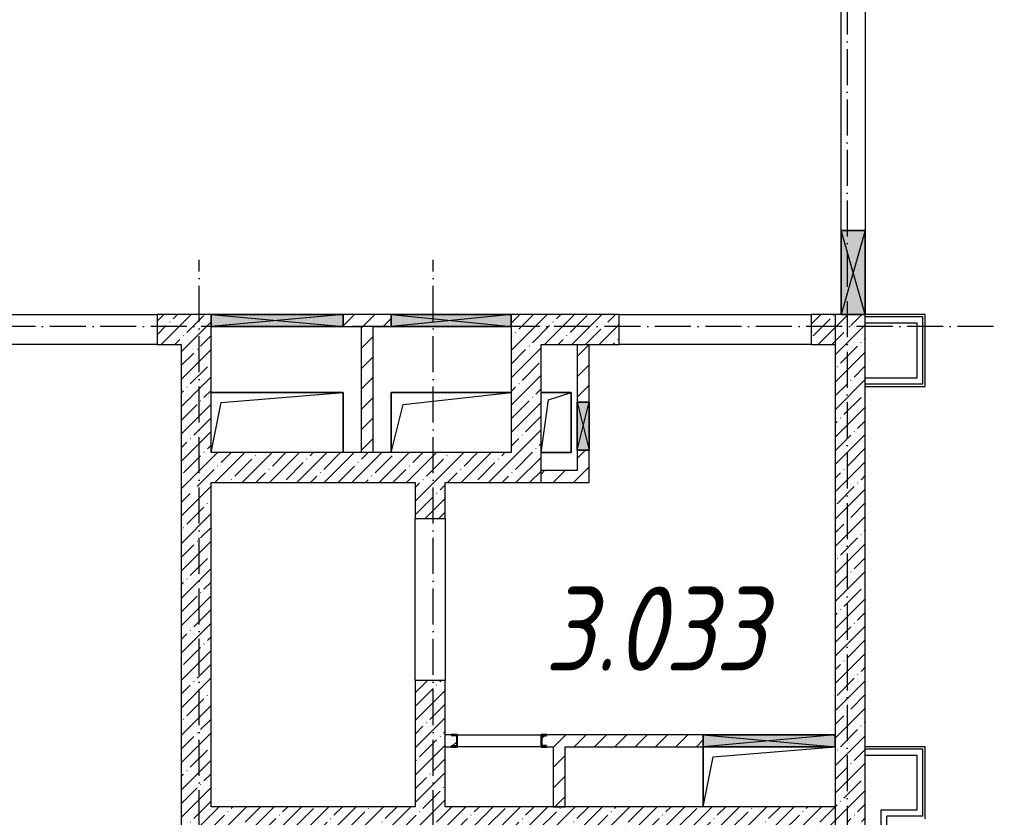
# Model space of a CAD drawing. Header units: millimetres. Extents: x -12989 to 629078, y -109036 to 555275.
# Drawn here: x 365975 to 374089, y -84972 to -78326 of the extents above; entities that cross this region are included whole.
import ezdxf

# ---------------------------------------------------------------- set-up
doc = ezdxf.new("R2010")
doc.units = ezdxf.units.MM
doc.linetypes.add('50_200_ШТРИХ_1Т_ш5_п1_п1_', pattern=[700, 500, -100, 0, -100])
for name, color, linetype, lineweight in [('4 -стяжа', 7, 'Continuous', 30), ('A-DETL-GENF-OTLN', 7, 'Continuous', 9), ('A-FLOR-____-OTLN', 7, 'Continuous', 9), ('A-GENM-____-MCUT', 7, 'Continuous', 25), ('A-GENM-____-OTLN', 7, 'Continuous', 9), ('A-GENM-____-OTLN-1', 7, 'Continuous', 25), ('A-GLAZ-____-OTLN', 7, 'Continuous', 9), ('A-WALL-____-MCUT-1', 7, 'Continuous', 9), ('A-WALL-____-MCUT-3', 7, 'Continuous', 9), ('A-WALL-____-OTLN', 7, 'Continuous', 9), ('A-WALL-____-PATT-1', 7, 'Continuous', 9), ('A-WALL-FNSH-MCUT-1', 7, 'Continuous', 9), ('I-WALL-____-OTLN', 7, 'Continuous', 9), ('S-GRID-____-OTLN-1', 7, '50_200_ШТРИХ_1Т_ш5_п1_п1_', 9), ('Марки помещений', 7, 'Continuous', 9)]:
    doc.layers.add(name, color=color, linetype=linetype, lineweight=lineweight)
doc.layers.get('4 -стяжа').off()
doc.styles.add('ISOCPEUR_I_2', font='isocpeui.ttf', dxfattribs={"width": 0.85, "height": 2.3})
pattern_1 = [(45, (283770.71, -86863.46), (-84.85281, 84.85281), [])]
pattern_2 = [(45, (283770.7, -86863.46), (-114.04925, 114.04925), []), (45, (283884.76, -86863.46), (-114.04925, 114.04925), [201.612, -40.322, 3.353, -36.97])]

# ---------------------------------------------------------------- blocks, each defined once
blk = doc.blocks.new('154_Фахверк_СКБ_Швеллер - Тип_100_3960_зеркало-28515619-АР1_План отверстий 3 этажа в осях 1-64_А-ГГ')
at = {"layer": 'A-GENM-____-MCUT'}
for p, q in [((175, 50), (125, 50)), ((125, 50), (125, -50)), ((128, 47), (175, 47)), ((128, -47), (128, 47)), ((175, 47), (175, 50)), ((125, -50), (175, -50)), ((175, -47), (128, -47)), ((175, -50), (175, -47))]:
    blk.add_line(p, q, dxfattribs=at)
blk = doc.blocks.new('154_Стойка_СКБ_Швеллер - СМ-2180_100-28318692-АР1_План отверстий 3 этажа в осях 1-64_А-ГГ')
at = {"layer": 'A-GENM-____-MCUT'}
for p, q in [((171, 50), (125, 50)), ((125, 50), (125, -50)), ((129.5, 42.4), (171, 42.4)), ((129.5, -42.4), (129.5, 42.4)), ((171, 42.4), (171, 50)), ((125, -50), (171, -50)), ((171, -42.4), (129.5, -42.4)), ((171, -50), (171, -42.4))]:
    blk.add_line(p, q, dxfattribs=at)
blk = doc.blocks.new('AR_Отверстие прямоугольное _в плите_ - AR_Отверстие прямоугольное _в плите_-V171-АР1_План отверстий 3 этажа в осях 1-64_А-ГГ')
at = {"layer": 'A-GENM-____-OTLN'}
for p, q in [((125, 250), (-125, 250)), ((-62.5, 187.5), (125, 250)), ((125, -250), (125, 250)), ((-125, -250), (-62.5, 187.5)), ((-125, -250), (125, -250))]:
    blk.add_line(p, q, dxfattribs=at)
blk = doc.blocks.new('AR_Отверстие прямоугольное _в плите_ - AR_Отверстие прямоугольное _в плите_-V206-АР1_План отверстий 3 этажа в осях 1-64_А-ГГ')
at = {"layer": 'A-GENM-____-OTLN'}
for p, q in [((500, 250), (-500, 250)), ((-500, 250), (-500, -250)), ((-400, 150), (500, 250)), ((-500, -250), (-400, 150))]:
    blk.add_line(p, q, dxfattribs=at)
blk = doc.blocks.new('AR_Отверстие прямоугольное _в плите_ - AR_Отверстие прямоугольное _в плите_-30552508-АР1_План отверстий 3 этажа в осях 1-64_А-ГГ')
at = {"layer": 'A-GENM-____-OTLN'}
for p, q in [((550, 250), (-550, 250)), ((-466.7, 166.7), (550, 250)), ((550, -250), (550, 250)), ((-550, -250), (-466.7, 166.7))]:
    blk.add_line(p, q, dxfattribs=at)
blk = doc.blocks.new('AR_Отверстие прямоугольное _в плите_ - AR_Отверстие прямоугольное _в плите_-V211-АР1_План отверстий 3 этажа в осях 1-64_А-ГГ')
at = {"layer": 'A-GENM-____-OTLN'}
for p, q in [((-550, 250), (-550, -250)), ((-466.7, 166.7), (550, 250)), ((-550, -250), (-466.7, 166.7))]:
    blk.add_line(p, q, dxfattribs=at)
blk = doc.blocks.new('AR_Отверстие прямоугольное _в стене_ - AR_Отверстие прямоугольное _в стене__ЭОМ-36424574-АР1_План отверстий 3 этажа в осях 1-64_А-ГГ')
at = {"layer": 'A-GLAZ-____-OTLN'}
blk.add_hatch(color=256, dxfattribs=at).paths.add_polyline_path([(350, 100), (-350, 100), (-350, -100), (350, -100)], flags=0)
at = {"layer": 'A-DETL-GENF-OTLN'}
for p, q in [((-350, -100), (-350, 100)), ((-350, 100), (350, 100)), ((350, 100), (-350, -100)), ((-350, 100), (350, -100)), ((350, 100), (-350, 100)), ((-350, 100), (-350, -100)), ((350, 100), (350, -100)), ((350, -100), (350, 100)), ((350, -100), (-350, -100)), ((-350, -100), (350, -100))]:
    blk.add_line(p, q, dxfattribs=at)
blk = doc.blocks.new('AR_Отверстие прямоугольное _в стене_ - AR_Отверстие прямоугольное _в стене__ОВ-36916333-АР1_План отверстий 3 этажа в осях 1-64_А-ГГ')
at = {"layer": 'A-GLAZ-____-OTLN'}
blk.add_hatch(color=256, dxfattribs=at).paths.add_polyline_path([(-90.5, -50), (550, -50), (550, 50), (-550, 50), (-550, -50)], flags=0)
at = {"layer": 'A-DETL-GENF-OTLN'}
for p, q in [((-550, -50), (-550, 50)), ((-550, 50), (550, 50)), ((550, 50), (-550, -50)), ((-550, 50), (550, -50)), ((550, 50), (-550, 50)), ((-550, 50), (-550, -50)), ((550, 50), (550, -50)), ((550, -50), (550, 50)), ((550, -50), (-550, -50)), ((-550, -50), (550, -50))]:
    blk.add_line(p, q, dxfattribs=at)
blk = doc.blocks.new('AR_Отверстие прямоугольное _в стене_ - AR_Отверстие прямоугольное _в стене__ОВ-36971683-АР1_План отверстий 3 этажа в осях 1-64_А-ГГ')
at = {"layer": 'A-GLAZ-____-OTLN'}
blk.add_hatch(color=256, dxfattribs=at).paths.add_polyline_path([(500, -50), (500, 50), (-500, 50), (-500, -50)], flags=0)
at = {"layer": 'A-DETL-GENF-OTLN'}
for p, q in [((-500, -50), (-500, 50)), ((-500, 50), (500, 50)), ((500, 50), (-500, -50)), ((-500, 50), (500, -50)), ((500, 50), (-500, 50)), ((-500, 50), (-500, -50)), ((500, 50), (500, -50)), ((500, -50), (500, 50)), ((500, -50), (-500, -50)), ((-500, -50), (500, -50))]:
    blk.add_line(p, q, dxfattribs=at)
blk = doc.blocks.new('AR_Отверстие прямоугольное _в стене_ - AR_Отверстие прямоугольное _в стене__ОВ-36913595-АР1_План отверстий 3 этажа в осях 1-64_А-ГГ')
at = {"layer": 'A-GLAZ-____-OTLN'}
blk.add_hatch(color=256, dxfattribs=at).paths.add_polyline_path([(550, -50), (550, 50), (-550, 50), (-550, -50), (474.6, -50)], flags=0)
at = {"layer": 'A-DETL-GENF-OTLN'}
for p, q in [((-550, -50), (-550, 50)), ((-550, 50), (550, 50)), ((550, 50), (-550, -50)), ((-550, 50), (550, -50)), ((550, 50), (-550, 50)), ((-550, 50), (-550, -50)), ((550, 50), (550, -50)), ((550, -50), (550, 50)), ((550, -50), (-550, -50)), ((-550, -50), (550, -50))]:
    blk.add_line(p, q, dxfattribs=at)
blk = doc.blocks.new('AR_Отверстие прямоугольное _в стене_ - AR_Отверстие прямоугольное _в стене__ОВ-36970111-АР1_План отверстий 3 этажа в осях 1-64_А-ГГ')
at = {"layer": 'A-GLAZ-____-OTLN'}
blk.add_hatch(color=256, dxfattribs=at).paths.add_polyline_path([(-200, -50), (200, -50), (200, 50), (-200, 50)], flags=0)
at = {"layer": 'A-DETL-GENF-OTLN'}
for p, q in [((-200, -50), (-200, 50)), ((-200, 50), (200, 50)), ((200, 50), (-200, -50)), ((-200, 50), (200, -50)), ((200, 50), (-200, 50)), ((-200, 50), (-200, -50)), ((200, 50), (200, -50)), ((200, -50), (200, 50)), ((200, -50), (-200, -50)), ((-200, -50), (200, -50))]:
    blk.add_line(p, q, dxfattribs=at)
blk = doc.blocks.new('3эт')
at = {"layer": 'S-GRID-____-OTLN-1', "color": 251, "ltscale": 0.6, "true_color": 0x636466}
for p, q in [((372870.7, -36982.5), (372870.7, -91346.1)), ((367470.7, -91346.1), (367470.7, -80328.4)), ((369420.7, -91346.1), (369420.7, -80328.4)), ((374089.5, -80882.4), (279101.9, -80882.4))]:
    blk.add_line(p, q, dxfattribs=at)

msp = doc.modelspace()

# ---------------------------------------------------------------- hatches: boundary and pattern name
at = {"layer": 'A-WALL-____-PATT-1'}
h = msp.add_hatch(dxfattribs=at)
h.set_pattern_fill('FP_38', color=256, style=0, pattern_type=2)
h.set_pattern_definition(pattern_2)
h.paths.add_polyline_path([(367570.7074, -81032.4142), (367570.7074, -80782.4142), (367120.7074, -80782.4142), (367120.7074, -81032.4142), (367320.7074, -81032.4142)], flags=0)
h.paths.add_polyline_path([(365170.7074, -81032.4142), (365520.7074, -81032.4142), (365520.7074, -80782.4142), (364920.7074, -80782.4142), (364920.7074, -81032.4142), (365060.3878, -81032.4142)], flags=0)
h = msp.add_hatch(dxfattribs=at)
h.set_pattern_fill('FP_4', color=256, style=0, pattern_type=2)
h.set_pattern_definition(pattern_1)
h.paths.add_polyline_path([(368920.7074, -80882.4142), (369070.7074, -80882.4142), (369070.7074, -80782.4142), (368670.7074, -80782.4142), (368670.7074, -80882.4142), (368820.7074, -80882.4142)], flags=0)
h = msp.add_hatch(dxfattribs=at)
h.set_pattern_fill('FP_38', color=256, style=0, pattern_type=2)
h.set_pattern_definition(pattern_2)
h.paths.add_polyline_path([(372770.7074, -81032.4142), (372770.7074, -80782.4142), (372570.7074, -80782.4142), (372570.7074, -81032.4142)], flags=0)
h.paths.add_polyline_path([(370362.7806, -81032.4142), (370970.7074, -81032.4142), (370970.7074, -80782.4142), (370070.7074, -80782.4142), (370070.7074, -81032.4142), (370320.7074, -81032.4142)], flags=0)
h = msp.add_hatch(dxfattribs=at)
h.set_pattern_fill('FP_38', color=256, style=0, pattern_type=2)
h.set_pattern_definition(pattern_2)
h.paths.add_polyline_path([(372770.7074, -85007.4142), (373020.7074, -85007.4142), (373020.7074, -80782.4142), (372770.7074, -80782.4142), (372770.7074, -84409.3421)], flags=0)
h = msp.add_hatch(dxfattribs=at)
h.set_pattern_fill('FP_4', color=256, style=0, pattern_type=2)
h.set_pattern_definition(pattern_1)
h.paths.add_polyline_path([(368920.7074, -81932.4142), (368920.7074, -80882.4142), (368820.7074, -80882.4142), (368820.7074, -81932.4142)], flags=0)
h = msp.add_hatch(dxfattribs=at)
h.set_pattern_fill('FP_38', color=256, style=0, pattern_type=2)
h.set_pattern_definition(pattern_2)
h.paths.add_polyline_path([(367570.7074, -85132.4142), (367570.7074, -81032.4142), (367320.7074, -81032.4142), (367320.7074, -85132.4142)], flags=0)
h = msp.add_hatch(dxfattribs=at)
h.set_pattern_fill('FP_38', color=256, style=0, pattern_type=2)
h.set_pattern_definition(pattern_2)
h.paths.add_polyline_path([(370320.7074, -81932.4142), (370320.7074, -81032.4142), (370070.7074, -81032.4142), (370070.7074, -81932.4142)], flags=0)
h = msp.add_hatch(dxfattribs=at)
h.set_pattern_fill('FP_4', color=256, style=0, pattern_type=2)
h.set_pattern_definition(pattern_1)
h.paths.add_polyline_path([(370720.7074, -82182.4142), (370720.7074, -81912.4142), (370620.7074, -81912.4142), (370620.7074, -82182.4142)], flags=0)
h.paths.add_polyline_path([(370720.7074, -81512.4142), (370720.7074, -81032.4142), (370620.7074, -81032.4142), (370620.7074, -81512.4142), (370674.9932, -81512.4142)], flags=0)
h = msp.add_hatch(dxfattribs=at)
h.set_pattern_fill('FP_38', color=256, style=0, pattern_type=2)
h.set_pattern_definition(pattern_2)
h.paths.add_polyline_path([(370320.7074, -82182.4142), (370320.7074, -81932.4142), (367570.7074, -81932.4142), (367570.7074, -82182.4142), (369520.7074, -82182.4142)], flags=0)
h = msp.add_hatch(dxfattribs=at)
h.set_pattern_fill('FP_4', color=256, style=0, pattern_type=2)
h.set_pattern_definition(pattern_1)
h.paths.add_polyline_path([(370620.7074, -82182.4142), (370620.7074, -82082.4142), (370320.7074, -82082.4142), (370320.7074, -82182.4142), (370362.7806, -82182.4142)], flags=0)
h = msp.add_hatch(dxfattribs=at)
h.set_pattern_fill('FP_38', color=256, style=0, pattern_type=2)
h.set_pattern_definition(pattern_2)
h.paths.add_polyline_path([(369520.7074, -84882.4142), (369520.7074, -83832.4142), (369270.7074, -83832.4142), (369270.7074, -84882.4142)], flags=0)
h.paths.add_polyline_path([(369270.7074, -82482.4142), (369520.7074, -82482.4142), (369520.7074, -82182.4142), (369270.7074, -82182.4142)], flags=0)
h = msp.add_hatch(dxfattribs=at)
h.set_pattern_fill('FP_4', color=256, style=0, pattern_type=2)
h.set_pattern_definition(pattern_1)
h.paths.add_polyline_path([(369520.7074, -84382.4142), (369570.7074, -84382.4142), (369570.7074, -84379.4142), (369617.7074, -84379.4142), (369617.7074, -84285.4142), (369570.7074, -84285.4142), (369570.7074, -84282.4142), (369520.7074, -84282.4142), (369520.7074, -84379.4142)], flags=0)
h.paths.add_polyline_path([(370420.7074, -84382.4142), (371670.7074, -84382.4142), (371670.7074, -84282.4142), (370366.7074, -84282.4142), (370366.7074, -84290.0142), (370325.2074, -84290.0142), (370325.2074, -84374.8142), (370366.7074, -84374.8142), (370366.7074, -84382.4142)], flags=0)
h = msp.add_hatch(dxfattribs=at)
h.set_pattern_fill('FP_4', color=256, style=0, pattern_type=2)
h.set_pattern_definition(pattern_1)
h.paths.add_polyline_path([(370520.7074, -84882.4142), (370520.7074, -84382.4142), (370420.7074, -84382.4142), (370420.7074, -84882.4142)], flags=0)
h = msp.add_hatch(dxfattribs=at)
h.set_pattern_fill('FP_38', color=256, style=0, pattern_type=2)
h.set_pattern_definition(pattern_2)
h.paths.add_polyline_path([(372770.7074, -85132.4142), (372770.7074, -84882.4142), (367570.7074, -84882.4142), (367570.7074, -85132.4142), (372130.2449, -85132.4142)], flags=0)

# ---------------------------------------------------------------- linework, layer by layer
at = {"layer": 'A-FLOR-____-OTLN'}
for p, q in [((367570.7074, -81432.4142), (368670.7074, -81432.4142)), ((368670.7074, -81432.4142), (368670.7074, -81932.4142)), ((369070.7074, -81432.4142), (370070.7074, -81432.4142)), ((369070.7074, -81932.4142), (369070.7074, -81432.4142)), ((370320.7074, -81432.4142), (370570.7074, -81432.4142)), ((370570.7074, -81432.4142), (370570.7074, -81932.4142)), ((370570.7074, -81932.4142), (370320.7074, -81932.4142)), ((371670.7074, -84882.4142), (371670.7074, -84382.4142))]:
    msp.add_line(p, q, dxfattribs=at)
at = {"layer": 'A-WALL-____-MCUT-1'}
for p, q in [((367570.7074, -80782.4142), (367120.7074, -80782.4142)), ((367120.7074, -80782.4142), (367120.7074, -81032.4142)), ((370970.7074, -80782.4142), (370070.7074, -80782.4142)), ((370970.7074, -81032.4142), (370970.7074, -80782.4142)), ((372820.7074, -80782.4142), (372570.7074, -80782.4142)), ((372570.7074, -80782.4142), (372570.7074, -81032.4142)), ((372770.7074, -80782.4142), (372770.7074, -84282.4142)), ((373020.7074, -88282.4142), (373020.7074, -80782.4142)), ((367570.7074, -81932.4142), (367570.7074, -80882.4142)), ((370070.7074, -80882.4142), (370070.7074, -81932.4142)), ((367120.7074, -81032.4142), (367320.7074, -81032.4142)), ((367320.7074, -81032.4142), (367320.7074, -85132.4142)), ((370320.7074, -81032.4142), (370970.7074, -81032.4142)), ((370320.7074, -82182.4142), (370320.7074, -81032.4142)), ((372570.7074, -81032.4142), (372770.7074, -81032.4142)), ((370070.7074, -81932.4142), (367570.7074, -81932.4142)), ((367570.7074, -84882.4142), (367570.7074, -82182.4142)), ((367570.7074, -82182.4142), (369270.7074, -82182.4142)), ((369270.7074, -82182.4142), (369270.7074, -82482.4142)), ((369520.7074, -82482.4142), (369520.7074, -82182.4142)), ((369520.7074, -82182.4142), (370320.7074, -82182.4142)), ((369270.7074, -82482.4142), (369520.7074, -82482.4142)), ((369270.7074, -83832.4142), (369270.7074, -84882.4142)), ((369520.7074, -83832.4142), (369270.7074, -83832.4142)), ((369520.7074, -84882.4142), (369520.7074, -83832.4142)), ((372770.7074, -84382.4142), (372770.7074, -88282.4142)), ((369270.7074, -84882.4142), (367570.7074, -84882.4142)), ((372770.7074, -84882.4142), (369520.7074, -84882.4142))]:
    msp.add_line(p, q, dxfattribs=at)
at = {"layer": 'A-WALL-____-MCUT-3'}
for p, q in [((373500.7074, -80802.4142), (373020.7074, -80802.4142)), ((373500.7074, -81362.4142), (373500.7074, -80802.4142)), ((373020.7074, -80852.4142), (373450.7074, -80852.4142)), ((373450.7074, -80852.4142), (373450.7074, -81312.4142)), ((373450.7074, -81312.4142), (373020.7074, -81312.4142)), ((373500.7074, -81362.4142), (373020.7074, -81362.4142)), ((373500.7074, -84402.4142), (373020.7074, -84402.4142)), ((373020.7074, -84452.4142), (373450.7074, -84452.4142)), ((373450.7074, -84452.4142), (373450.7074, -84912.4142)), ((373500.7074, -84962.4142), (373500.7074, -84402.4142)), ((373450.7074, -84912.4142), (373150.7074, -84912.4142)), ((373150.7074, -84912.4142), (373150.7074, -88002.4142)), ((373500.7074, -84962.4142), (373200.7074, -84962.4142)), ((373200.7074, -87952.4142), (373200.7074, -84962.4142))]:
    msp.add_line(p, q, dxfattribs=at)
at = {"layer": 'A-WALL-____-OTLN'}
for p, q in [((365520.7074, -80782.4142), (367120.7074, -80782.4142)), ((370970.7074, -80782.4142), (372570.7074, -80782.4142)), ((367120.7074, -81032.4142), (365520.7074, -81032.4142)), ((372570.7074, -81032.4142), (370970.7074, -81032.4142)), ((369270.7074, -83832.4142), (369270.7074, -82482.4142)), ((369520.7074, -82482.4142), (369520.7074, -83832.4142))]:
    msp.add_line(p, q, dxfattribs=at)
at = {"layer": 'A-WALL-FNSH-MCUT-1'}
for p, q in [((369070.7074, -80782.4142), (368670.7074, -80782.4142)), ((373520.7074, -80782.4142), (373020.7074, -80782.4142)), ((373520.7074, -81382.4142), (373520.7074, -80782.4142)), ((368670.7074, -80882.4142), (368820.7074, -80882.4142)), ((368820.7074, -80882.4142), (368820.7074, -81932.4142)), ((368920.7074, -80882.4142), (369070.7074, -80882.4142)), ((368920.7074, -81932.4142), (368920.7074, -80882.4142)), ((370620.7074, -81032.4142), (370620.7074, -81512.4142)), ((370720.7074, -81512.4142), (370720.7074, -81032.4142)), ((373020.7074, -81382.4142), (373520.7074, -81382.4142)), ((370620.7074, -81912.4142), (370620.7074, -82082.4142)), ((370720.7074, -82182.4142), (370720.7074, -81912.4142)), ((370620.7074, -82082.4142), (370320.7074, -82082.4142)), ((370320.7074, -82182.4142), (370720.7074, -82182.4142)), ((369570.7074, -84282.4142), (369520.7074, -84282.4142)), ((371670.7074, -84282.4142), (370366.7074, -84282.4142)), ((369520.7074, -84382.4142), (369570.7074, -84382.4142)), ((370366.7074, -84382.4142), (370420.7074, -84382.4142)), ((370420.7074, -84382.4142), (370420.7074, -84882.4142)), ((370520.7074, -84382.4142), (371670.7074, -84382.4142)), ((370520.7074, -84882.4142), (370520.7074, -84382.4142)), ((373520.7074, -84382.4142), (373020.7074, -84382.4142)), ((373520.7074, -84982.4142), (373520.7074, -84382.4142)), ((370420.7074, -84882.4142), (370520.7074, -84882.4142))]:
    msp.add_line(p, q, dxfattribs=at)
at = {"layer": 'I-WALL-____-OTLN'}
for p, q in [((372820.7074, -80082.4142), (372820.7074, -77882.4142)), ((373020.7074, -77882.4142), (373020.7074, -80082.4142)), ((369620.7074, -84282.4142), (370320.7074, -84282.4142)), ((370320.7074, -84382.4142), (369620.7074, -84382.4142))]:
    msp.add_line(p, q, dxfattribs=at)

# ---------------------------------------------------------------- block references
at = {"layer": '4 -стяжа'}
msp.add_blockref('3эт', (0, 0), dxfattribs=at)
at = {"layer": 'A-GENM-____-OTLN'}
for name, p in [('AR_Отверстие прямоугольное _в плите_ - AR_Отверстие прямоугольное _в плите_-30552508-АР1_План отверстий 3 этажа в осях 1-64_А-ГГ', (368120.7074, -81682.4142)), ('AR_Отверстие прямоугольное _в плите_ - AR_Отверстие прямоугольное _в плите_-V206-АР1_План отверстий 3 этажа в осях 1-64_А-ГГ', (369570.7074, -81682.4142)), ('AR_Отверстие прямоугольное _в плите_ - AR_Отверстие прямоугольное _в плите_-V171-АР1_План отверстий 3 этажа в осях 1-64_А-ГГ', (370445.7074, -81682.4142)), ('AR_Отверстие прямоугольное _в плите_ - AR_Отверстие прямоугольное _в плите_-V211-АР1_План отверстий 3 этажа в осях 1-64_А-ГГ', (372220.7074, -84632.4142))]:
    msp.add_blockref(name, p, dxfattribs=at)
at = {"layer": 'A-GENM-____-OTLN-1', "rotation": 180}
msp.add_blockref('154_Фахверк_СКБ_Швеллер - Тип_100_3960_зеркало-28515619-АР1_План отверстий 3 этажа в осях 1-64_А-ГГ', (369745.7074, -84332.4142), dxfattribs=at)
at = {"layer": 'A-GENM-____-OTLN-1'}
msp.add_blockref('154_Стойка_СКБ_Швеллер - СМ-2180_100-28318692-АР1_План отверстий 3 этажа в осях 1-64_А-ГГ', (370195.7074, -84332.4142), dxfattribs=at)
at = {"layer": 'A-GLAZ-____-OTLN'}
for name, p, rotation in [('AR_Отверстие прямоугольное _в стене_ - AR_Отверстие прямоугольное _в стене__ЭОМ-36424574-АР1_План отверстий 3 этажа в осях 1-64_А-ГГ', (372920.7074, -80432.4142), 269.9999999999999), ('AR_Отверстие прямоугольное _в стене_ - AR_Отверстие прямоугольное _в стене__ОВ-36970111-АР1_План отверстий 3 этажа в осях 1-64_А-ГГ', (370670.7074, -81712.4142), 90)]:
    msp.add_blockref(name, p, dxfattribs=dict(at, rotation=rotation))
for name, p in [('AR_Отверстие прямоугольное _в стене_ - AR_Отверстие прямоугольное _в стене__ОВ-36913595-АР1_План отверстий 3 этажа в осях 1-64_А-ГГ', (368120.7074, -80832.4142)), ('AR_Отверстие прямоугольное _в стене_ - AR_Отверстие прямоугольное _в стене__ОВ-36971683-АР1_План отверстий 3 этажа в осях 1-64_А-ГГ', (369570.7074, -80832.4142)), ('AR_Отверстие прямоугольное _в стене_ - AR_Отверстие прямоугольное _в стене__ОВ-36916333-АР1_План отверстий 3 этажа в осях 1-64_А-ГГ', (372220.7074, -84332.4142))]:
    msp.add_blockref(name, p, dxfattribs=at)

# ---------------------------------------------------------------- texts
at = {"layer": 'Марки помещений', "insert": (370348.6414, -83049.6075), "char_height": 700, "width": 785.65375, "attachment_point": 1, "style": 'ISOCPEUR_I_2'}
msp.add_mtext('3.033', dxfattribs=at)

doc.saveas('drawing.dxf')
